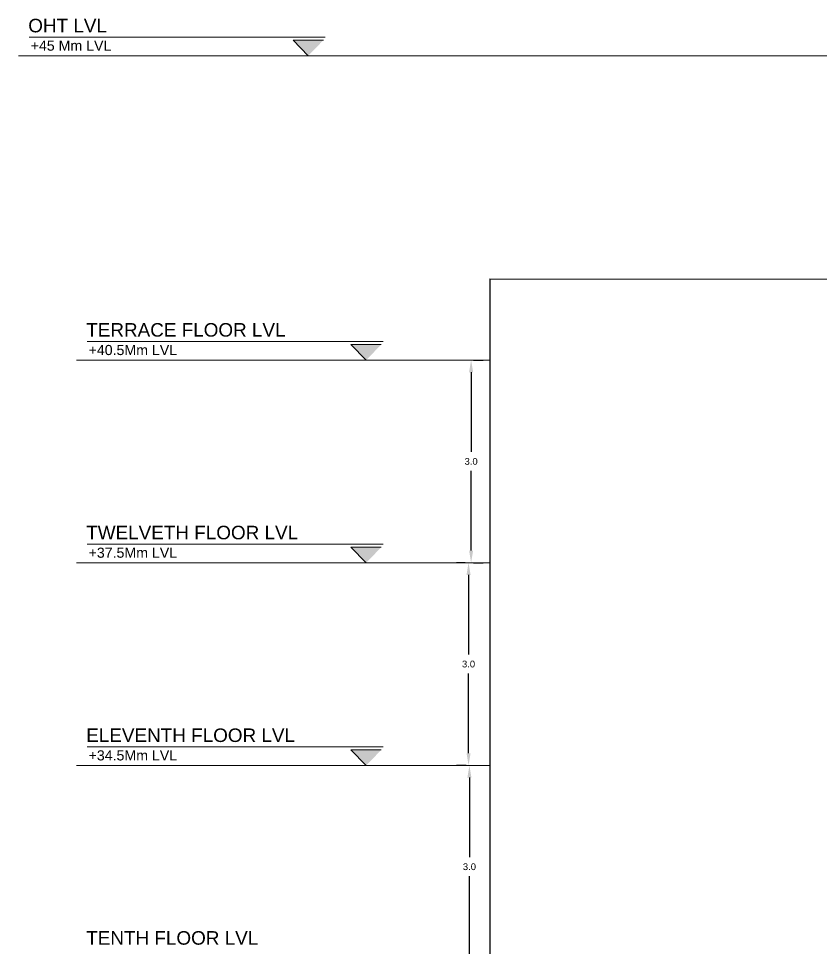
# Model space of a CAD drawing. Header units: metres. Extents: x 29392 to 32022, y 3934 to 33962.
# Drawn here: x 29736.79 to 29748.67, y 4089.69 to 4103.45 of the extents above; entities that cross this region are included whole.
import ezdxf

# ---------------------------------------------------------------- set-up
doc = ezdxf.new("R2010")
doc.units = ezdxf.units.M
doc.linetypes.add('HIDDEN2', pattern=[4.7625, 3.175, -1.5875])
doc.layers.add('NAMES', color=252, linetype='Continuous', lineweight=15)
doc.styles.get("Standard").update_dxf_attribs({"font": 'arial.ttf'})
doc.dimstyles.get("Standard").update_dxf_attribs({"dimtxt": 0.1, "dimasz": 0.18, "dimexe": 0.18, "dimexo": 0.0625, "dimgap": 0.09, "dimtad": 0, "dimtih": 1, "dimtoh": 1, "dimdec": 1, "dimzin": 0, "dimdsep": 46, "dimtxsty": 'Standard', "dimcen": 0.09, "dimadec": 0, "dimazin": 0, "dimtfac": 1, "dimtdec": 1, "dimtofl": 0, "dimtmove": 0, "dimatfit": 3, "dimfxl": 1, "dimtolj": 1, "dimtzin": 0, "dimarcsym": 0})

# ---------------------------------------------------------------- blocks, each defined once
blk = doc.blocks.new('*D351')
at = {"color": 0, "lineweight": -2, "transparency": 16777216}
for p, q in [((29743.416, 4092.396), (29743.286, 4092.396)), ((29743.466, 4092.216), (29743.466, 4091.037)), ((29743.466, 4089.576), (29743.466, 4090.755)), ((29743.416, 4089.396), (29743.286, 4089.396))]:
    blk.add_line(p, q, dxfattribs=at)
at = {"color": 0, "transparency": 16777216}
for points in [[(29743.436, 4092.216), (29743.496, 4092.216), (29743.466, 4092.396)], [(29743.436, 4089.576), (29743.496, 4089.576), (29743.466, 4089.396)]]:
    blk.add_solid(points, dxfattribs=at)
at = {"layer": 'Defpoints', "color": 0, "transparency": 16777216}
for p in [(29743.466, 4092.396), (29743.479, 4092.396), (29743.479, 4089.396)]:
    blk.add_point(p, dxfattribs=at)
at = {"color": 0, "transparency": 16777216, "insert": (29743.466, 4090.896), "char_height": 0.1, "attachment_point": 5}
blk.add_mtext('\\A1;3.0', dxfattribs=at)
blk = doc.blocks.new('*D352')
at = {"color": 0, "lineweight": -2, "transparency": 16777216}
for p, q in [((29743.403, 4095.396), (29743.273, 4095.396)), ((29743.453, 4095.216), (29743.453, 4094.037)), ((29743.453, 4092.576), (29743.453, 4093.755)), ((29743.403, 4092.396), (29743.273, 4092.396))]:
    blk.add_line(p, q, dxfattribs=at)
at = {"color": 0, "transparency": 16777216}
for points in [[(29743.423, 4095.216), (29743.483, 4095.216), (29743.453, 4095.396)], [(29743.423, 4092.576), (29743.483, 4092.576), (29743.453, 4092.396)]]:
    blk.add_solid(points, dxfattribs=at)
at = {"layer": 'Defpoints', "color": 0, "transparency": 16777216}
for p in [(29743.453, 4095.396), (29743.466, 4095.396), (29743.466, 4092.396)]:
    blk.add_point(p, dxfattribs=at)
at = {"color": 0, "transparency": 16777216, "insert": (29743.453, 4093.896), "char_height": 0.1, "attachment_point": 5}
blk.add_mtext('\\A1;3.0', dxfattribs=at)
blk = doc.blocks.new('*D353')
at = {"color": 0, "lineweight": -2, "transparency": 16777216}
for p, q in [((29743.528, 4098.396), (29743.671, 4098.396)), ((29743.491, 4098.216), (29743.491, 4097.037)), ((29743.491, 4095.576), (29743.491, 4096.755)), ((29743.528, 4095.396), (29743.671, 4095.396))]:
    blk.add_line(p, q, dxfattribs=at)
at = {"color": 0, "transparency": 16777216}
for points in [[(29743.461, 4098.216), (29743.521, 4098.216), (29743.491, 4098.396)], [(29743.461, 4095.576), (29743.521, 4095.576), (29743.491, 4095.396)]]:
    blk.add_solid(points, dxfattribs=at)
at = {"layer": 'Defpoints', "color": 0, "transparency": 16777216}
for p in [(29743.466, 4098.396), (29743.491, 4098.396), (29743.466, 4095.396)]:
    blk.add_point(p, dxfattribs=at)
at = {"color": 0, "transparency": 16777216, "insert": (29743.491, 4096.896), "char_height": 0.1, "attachment_point": 5}
blk.add_mtext('\\A1;3.0', dxfattribs=at)

msp = doc.modelspace()

# ---------------------------------------------------------------- hatches: boundary and pattern name
at = {"layer": 'NAMES', "linetype": 'Continuous', "lineweight": 20, "ltscale": 2, "transparency": 16777216}
h = msp.add_hatch(color=7, dxfattribs=at)
h.dxf.hatch_style = 1
h.paths.add_polyline_path([(29741.305, 4103.131), (29741.08, 4102.9), (29740.856, 4103.131)])
h = msp.add_hatch(color=7, dxfattribs=at)
h.dxf.hatch_style = 1
h.paths.add_polyline_path([(29742.162, 4098.626), (29741.937, 4098.396), (29741.713, 4098.626)])
h = msp.add_hatch(color=7, dxfattribs=at)
h.dxf.hatch_style = 1
h.paths.add_polyline_path([(29742.162, 4095.626), (29741.937, 4095.396), (29741.713, 4095.626)])
h = msp.add_hatch(color=7, dxfattribs=at)
h.dxf.hatch_style = 1
h.paths.add_polyline_path([(29742.162, 4092.626), (29741.937, 4092.396), (29741.713, 4092.626)])

# ---------------------------------------------------------------- linework, layer by layer
at = {"transparency": 16777216}
for q in [(29743.767, 4058.675), (29750.183, 4099.595)]:
    msp.add_line((29743.766, 4099.596), q, dxfattribs=at)
at = {"layer": 'NAMES', "color": 7, "linetype": 'Continuous', "lineweight": 20, "ltscale": 2, "transparency": 16777216}
for p, q in [((29739.267, 4103.174), (29736.952, 4103.174)), ((29741.33, 4103.174), (29736.952, 4103.174)), ((29741.08, 4102.9), (29740.856, 4103.131)), ((29741.305, 4103.131), (29740.856, 4103.131)), ((29740.124, 4098.669), (29737.809, 4098.669)), ((29742.187, 4098.669), (29737.809, 4098.669)), ((29741.937, 4098.396), (29741.713, 4098.626)), ((29742.162, 4098.626), (29741.713, 4098.626)), ((29740.124, 4095.669), (29737.809, 4095.669)), ((29742.187, 4095.669), (29737.809, 4095.669)), ((29741.937, 4095.396), (29741.713, 4095.626)), ((29742.162, 4095.626), (29741.713, 4095.626)), ((29740.124, 4092.669), (29737.809, 4092.669)), ((29742.187, 4092.669), (29737.809, 4092.669)), ((29741.937, 4092.396), (29741.713, 4092.626)), ((29742.162, 4092.626), (29741.713, 4092.626))]:
    msp.add_line(p, q, dxfattribs=at)
at = {"layer": 'NAMES', "color": 7, "linetype": 'HIDDEN2', "lineweight": 20, "ltscale": 25, "transparency": 16777216}
for p, q in [((29749.871, 4102.9), (29736.794, 4102.9)), ((29743.779, 4098.396), (29737.651, 4098.396)), ((29743.779, 4095.396), (29737.651, 4095.396)), ((29743.779, 4092.396), (29737.651, 4092.396))]:
    msp.add_line(p, q, dxfattribs=at)

# ---------------------------------------------------------------- texts
at = {"layer": 'NAMES', "color": 7, "linetype": 'Continuous', "lineweight": 20, "ltscale": 2, "transparency": 16777216}
for s, height, p in [('OHT LVL ', 0.2, (29736.937, 4103.247)), ('+45 Mm LVL', 0.15, (29736.973, 4102.975)), ('TERRACE FLOOR LVL', 0.2, (29737.795, 4098.743)), ('+40.5Mm LVL', 0.15, (29737.83, 4098.47)), ('TWELVETH FLOOR LVL', 0.2, (29737.795, 4095.743)), ('+37.5Mm LVL', 0.15, (29737.83, 4095.47)), ('ELEVENTH FLOOR LVL', 0.2, (29737.795, 4092.743)), ('+34.5Mm LVL', 0.15, (29737.83, 4092.47)), ('TENTH FLOOR LVL', 0.2, (29737.795, 4089.743))]:
    msp.add_text(s, height=height, dxfattribs=at).set_placement(p)

# ---------------------------------------------------------------- dimensions: what is measured, and where the dimension line sits
at = {"color": 251, "true_color": 0x636466}
for base, p1, p2, picture, middle in [((29743.491, 4098.396), (29743.466, 4095.396), (29743.466, 4098.396), '*D353', (29743.491, 4096.896)), ((29743.453, 4095.396), (29743.466, 4092.396), (29743.466, 4095.396), '*D352', (29743.453, 4093.896)), ((29743.466, 4092.396), (29743.479, 4089.396), (29743.479, 4092.396), '*D351', (29743.466, 4090.896))]:
    dim = msp.add_linear_dim(base=base, p1=p1, p2=p2, angle=90, dimstyle='Standard', dxfattribs=at)
    dim.commit()
    dim.dimension.update_dxf_attribs({"geometry": picture, "text_midpoint": middle})

doc.saveas('drawing.dxf')
